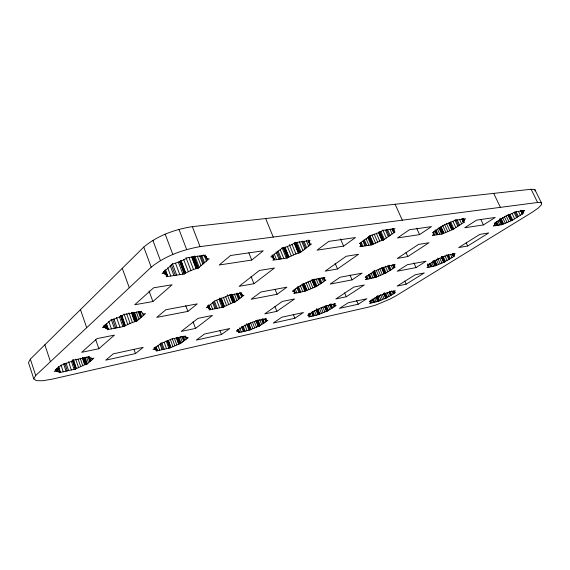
<?xml version="1.0" encoding="UTF-8"?>
<svg xmlns="http://www.w3.org/2000/svg" width="570" height="570" viewBox="0 0 570 570"><rect width="100%" height="100%" fill="white"/><g stroke="black" fill="none" stroke-linecap="round" stroke-linejoin="round"><path stroke-width="0.85" d="M239.429 331.897L238.253 331.548L238.018 330.792L236.429 331.142C244.929 324.209 255.574 320.49 266.29 318.651L265.171 319.435L266.233 319.841L266.34 320.639L267.871 320.312C259.393 327.059 248.94 330.757 238.367 332.645L239.429 331.897L238.517 329.546M208.627 304.843L210.209 308.969L209.012 309.909L223.162 307.152L232.802 302.691L234.655 302.342L243.989 295.246L242.129 295.595L241.872 294.512L240.483 293.892L239.863 292.31M453.342 256.215L454.026 255.196L453.82 254.548L455.159 253.721C444.999 254.94 435.665 259.728 427.272 265.378L428.462 265.15L427.885 266.126L428.198 266.724L426.916 267.522C436.941 266.211 446.153 261.544 454.482 256.001L453.342 256.215L452.295 253.935M461.736 219.015L463.196 222.143L464.087 220.269L463.125 218.282M272.168 255.104L272.937 258.174L274.277 259.065L272.816 260.205L287.437 257.939C291.327 255.659 295.787 253.792 300.134 252.617L311.512 243.974L309.603 244.245L308.242 241.003M360.639 244.017L361.344 245.642L359.841 246.703L371.918 244.829L381.914 240.227L383.489 239.984L395.053 231.954L393.471 232.182L394.027 230.75L393.186 228.656M393.856 267.302L394.326 266.261L393.841 265.613L395.174 264.737C384.23 266.04 373.977 270.821 365.149 277.298L366.531 277.034L366.189 278.032L366.795 278.623L365.52 279.464C376.314 278.06 386.41 273.379 395.188 267.059L393.856 267.302L392.837 264.986M309.603 244.245L309.717 242.749L309.033 241.117M394.141 292.852L394.54 292.054L394.126 291.591L395.281 290.871C385.933 292.367 377.148 296.357 369.374 301.694L370.571 301.43L370.258 302.2L370.764 302.613L369.659 303.304C378.886 301.758 387.564 297.832 395.288 292.602L394.141 292.852L393.471 291.327M523.132 212.382L523.224 211.491L524.785 210.522L516.206 211.719L506.01 215.987L494.582 223.155L495.765 222.977L494.838 224.217L494.867 225.057L493.378 225.984L502.013 224.644L511.839 220.54L523.203 213.508L522.077 213.672L523.132 212.382L522.384 210.857M294.106 290.137L295.082 292.524L293.828 293.408C305.484 291.847 316.699 287.287 325.933 279.97L324.373 280.262L324.544 279.193L323.874 277.597M309.809 316.208L308.712 316.927C318.58 315.238 328.049 311.37 336.143 305.463L334.825 305.748L335.01 304.943L334.312 304.501L335.459 303.753C325.47 305.385 315.858 309.31 307.722 315.353L309.09 315.046L309.011 315.816L309.809 316.208L308.798 313.742M30.353 359.121L28.5 362.641L33.78 378.886L36.337 380.646L42.679 380.746L52.155 379.15L369.274 306.952L375.687 305.093L389.966 299.129L396.243 295.688L532.102 212.318L538.322 208.007L541.5 204.701L541.365 202.735L534.888 189.625L531.105 189.254L192.332 226.639C174.862 229.425 157.455 235.567 143.775 247.081L30.353 359.121L35.696 375.53L33.78 378.886M35.696 375.53L151.214 267.173C165.186 255.937 182.564 249.745 200.063 246.632L537.624 202.485L541.365 202.735M60.064 371.889L59.159 372.695L75.354 369.082L84.652 364.764L86.775 364.294L93.915 358.138L91.777 358.601L90.715 357.853L88.528 357.575L89.497 356.727L73.024 360.276L72.069 361.131L61.097 365.27L54.243 371.498L56.473 371.006L57.72 371.683L60.064 371.889L58.382 366.859M165.407 269.71L167.58 275.517L166.205 276.749L184.274 273.949C188.492 271.341 193.522 269.289 198.346 268.035L209.169 258.702L206.796 259.044L205.834 256.564M124.217 326.396C128.036 324.116 132.504 322.314 136.828 321.11L145.521 313.607L143.27 314.027L142.4 312.944L140.284 312.367L141.474 311.327L124.061 314.526C120.078 316.948 115.368 318.837 110.829 320.076L102.429 327.714L104.802 327.258L105.892 328.263L108.2 328.74L107.096 329.731L124.217 326.396L120.455 315.837M203.675 254.854L204.302 256.457L205.791 255.153L187.43 257.726C183.013 260.504 177.683 262.677 172.589 263.967L162.058 273.536L164.566 273.151L165.393 274.633L167.58 275.517M98.859 348.726L114.442 335.117L96.957 338.623L81.667 352.338L98.859 348.726L95.746 339.741M152.903 301.544L172.112 284.772L153.643 287.793L134.734 304.751L152.903 301.544L149.034 290.999M135.468 353.578L143.22 347.344L113.245 353.856L105.714 360.169L135.468 353.578L133.993 349.431M187.908 311.398L197.27 303.867L165.877 309.724L156.743 317.383L187.908 311.398L185.777 305.734M251.733 260.062L263.255 250.8L230.529 255.503L219.208 264.993L251.733 260.062L248.834 252.831M156.087 346.995L157.256 350.215L156.258 350.999L169.867 347.957L180.369 343.56L188.171 337.639L186.376 338.031L185.777 336.421M240.483 293.892L241.766 292.909L227.459 295.538L226.19 296.528L215.453 300.568L206.269 307.786L208.221 307.408L208.656 308.434L210.209 308.969M195.546 328.42L212.503 315.438L198.004 318.352L181.21 331.427L195.546 328.42L193.066 321.822M253.949 283.71L274.455 268.021L259.443 270.472L239.087 286.332L253.949 283.71L251.071 276.478M221.474 334.519L229.753 328.534L204.452 334.034L196.308 340.098L221.474 334.519L219.935 330.5M277.077 294.277L286.91 287.159L260.846 292.018L251.128 299.257L277.077 294.277L275.096 289.368M343.603 246.133L355.481 237.533L328.847 241.367L317.048 250.159L343.603 246.133L340.525 238.958M276.885 311.334L294.59 298.965L282.371 301.416L264.751 313.885L276.885 311.334L274.961 306.532M337.526 268.969L358.594 254.248L346.154 256.286L325.142 271.149L337.526 268.969L335.11 263.276M294.847 318.26L303.411 312.517L281.772 317.219L273.279 323.04L294.847 318.26L293.244 314.319M352.068 279.884L362.114 273.144L340.126 277.241L330.13 284.095L352.068 279.884L350.037 275.118M419.563 234.612L431.497 226.611L409.403 229.781L397.461 237.968L419.563 234.612L416.642 228.164M433.015 232.909L433.734 234.484L432.224 235.474L442.37 233.899L452.993 229.454L464.522 221.958L463.196 222.143M346.268 296.763L364.315 284.971L353.87 287.073L335.858 298.951L346.268 296.763L344.608 292.845M407.799 256.564L428.989 242.727L418.508 244.437L397.319 258.417L407.799 256.564L406.032 252.617M358.174 304.23L366.873 298.723L348.163 302.791L339.492 308.37L358.174 304.23L356.514 300.326M416.014 267.608L426.096 261.224L407.308 264.722L397.226 271.213L416.014 267.608L413.927 262.934M483.41 224.936L495.237 217.441L476.606 220.12L464.728 227.765L483.41 224.936L480.809 219.45M406.139 284.188L424.272 272.945L415.252 274.754L397.119 286.083L406.139 284.188L404.764 281.081M467.706 245.998L488.747 232.945L479.798 234.405L458.722 247.58L467.706 245.998L466.26 242.898M272.838 256.749L270.821 257.056L282.072 248.207C286.646 247.002 291.341 245.036 295.395 242.62L310.144 240.554L308.577 241.751L309.717 242.749M186.376 338.031L185.87 337.248L184.324 336.891L185.392 336.072L171.606 339.043L160.683 343.617L153.052 349.61L154.926 349.196L155.582 349.923L157.256 350.215M324.544 279.193L323.667 278.552L324.993 277.626C313.158 279.079 301.73 283.71 292.46 291.249L294.091 290.935L294.077 291.947L295.082 292.524M204.302 256.457L206.247 257.469L206.796 259.044M361.344 245.642L360.589 244.765L360.974 243.397L359.307 243.647L370.842 235.439C374.982 234.291 379.193 232.503 382.933 230.373L395.039 228.677L393.45 229.788L393.877 230.209M433.734 234.484L433.399 233.622L434.105 232.318L432.716 232.524L444.272 224.872L455.33 220.241L465.448 218.823L463.859 219.856L464.087 220.269M531.105 189.254L537.624 202.485M522.555 210.351L523.296 211.883M521.607 210.693L522.719 212.981M520.773 210.601L522.255 213.65M520.46 210.266L522.305 214.064M518.493 211.491L520.339 215.282M516.171 211.955L518.372 216.5M514.917 211.748L517.489 217.049M514.033 212.304L516.598 217.597M512.102 213.515L514.653 218.794M510.007 214.391L512.715 219.999M509.138 214.94L511.839 220.54M508.96 214.961L511.661 220.569M508.184 214.22L511.276 220.626M508.184 215.075L510.884 220.683M508.005 215.104L510.713 220.711M506.174 215.952L508.875 221.559M493.691 193.38L500.41 207.352M504.343 216.743L507.043 222.35M502.555 217.469L505.248 223.077M501.201 218.909L503.502 223.725M500.581 218.253L503.274 223.868M500.453 219.379L502.761 224.188M499.562 218.894L502.248 224.502M499.712 219.842L502.013 224.644M499.049 219.942L501.351 224.751M497.952 220.96L499.876 224.979M496.584 221.417L498.394 225.207M496.278 222.279L497.724 225.314M495.601 222.378L497.047 225.421M494.468 223.369L495.558 225.649M462.947 218.431L464.051 220.79M462.648 219.065L463.752 221.417M461.942 218.987L463.609 222.549M459.427 219.179L461.607 223.846M457.083 219.707L459.62 225.143M455.822 219.521L458.722 225.727M454.931 220.113L457.817 226.319M452.965 221.409L455.843 227.601M450.656 221.922L453.884 228.876M449.773 222.507L452.993 229.454M449.566 222.535L452.787 229.482M449.11 222.599L452.331 229.553M449.01 223.44L451.875 229.624M448.804 223.469L451.668 229.653M446.488 223.611L449.709 230.572M444.522 224.466L447.742 231.427M442.577 225.25L445.783 232.211M441.023 226.725L443.873 232.916M453.321 253.679L454.026 255.196M440.788 226.881L443.638 233.073M453.093 254.142L453.791 255.666M440.275 227.223L443.118 233.408M452.601 254.049L453.713 256.479M452.473 253.907L453.521 256.179M439.762 227.565L442.605 233.75M439.527 227.722L442.37 233.899M438.743 227.836L441.586 234.021M450.542 254.291L452.024 257.519M437.368 228.862L439.855 234.291M448.497 254.534L450.343 258.559M447.742 255.011L449.58 259.029M435.986 229.895L438.123 234.562M435.188 230.016L437.332 234.683M446.609 254.676L448.825 259.5M434.753 230.914L436.534 234.804M444.949 255.716L447.158 260.533M433.357 231.954L434.789 235.075M443.296 256.757L445.491 261.559M442.178 256.422L444.735 262.029M441.999 256.457L444.557 262.058M441.607 256.529L444.165 262.136M441.579 257.405L443.774 262.214M441.401 257.433L443.595 262.243M439.726 258.203L441.921 263.012M437.682 258.132L440.24 263.739M436.378 259.607L438.565 264.416M434.746 260.219L436.926 265.029M434.547 260.34L436.727 265.157M434.105 260.618L436.292 265.428M433.67 260.889L435.851 265.698M433.471 261.017L435.651 265.82M432.794 261.145L434.974 265.955M431.668 262.228L433.485 266.247M430.535 263.312L431.989 266.532M429.851 263.447L431.312 266.667M429.167 263.575L430.628 266.803M427.657 263.86L429.117 267.095M395.131 204.26L402.299 220.184M393.336 229.204L394.027 230.75M392.801 228.976L393.891 231.413M392.274 228.898L393.72 232.147M392.025 228.933L393.471 232.182M389.973 229.14L392.124 233.985M387.628 229.731L390.129 235.367M386.367 229.56L389.224 236.001M385.47 230.195L388.327 236.628M382.791 229.981L386.346 237.996M380.838 231.363L384.38 239.364M379.955 231.99L383.489 239.984M379.705 232.026L383.24 240.02M393.642 264.708L394.326 266.261M379.164 232.097L382.698 240.105M393.186 264.416L394.212 266.739M393.393 265.25L394.411 267.558M378.623 232.175L382.156 240.184M393.043 264.95L394.062 267.266M378.373 232.211L381.914 240.227M391.369 265.584L392.723 268.662M376.286 233.208L379.812 241.217M389.011 265.15L391.034 269.752M388.483 266.176L390.272 270.251M374.155 234.135L377.682 242.15M387.365 265.862L389.51 270.75M372.025 234.99L375.545 243.005M385.341 266.147L387.842 271.833M369.909 235.759L373.421 243.782M383.688 267.237L386.175 272.916M369.674 235.93L373.186 243.946M393.777 290.885L394.44 292.41M393.649 291.291L394.319 292.816M369.161 236.293L372.673 244.309M382.94 267.736L385.42 273.408M382.726 267.772L385.213 273.45M368.647 236.657L372.153 244.665M382.271 267.857L384.757 273.536M368.412 236.828L371.918 244.829M381.815 267.943L384.301 273.621M391.732 290.664L393.157 293.921M381.608 267.978L384.095 273.664M367.828 237.761L370.984 244.979M390.279 291.576L391.697 294.818M379.841 268.805L382.32 274.483M389.267 291.17L391.034 295.232M366.125 238.866L368.933 245.292M388.961 292.396L390.379 295.638M378.045 269.582L380.518 275.267M364.408 239.977L366.866 245.613M387.165 292.481L388.932 296.528M363.461 240.12L365.919 245.763M376.243 270.308L378.715 275.994M362.869 241.067L364.978 245.905M385.726 293.379L387.486 297.426M384.729 292.98L386.838 297.825M384.543 293.023L386.652 297.868M374.105 270.159L376.927 276.657M384.151 293.108L386.261 297.953M374.255 271.106L376.727 276.792M383.76 293.187L385.869 298.039M383.931 294.035L385.691 298.082M361.131 242.186L362.891 246.233M373.82 271.391L376.293 277.077M373.386 271.683L375.851 277.362M373.186 271.819L375.651 277.49M360.404 244.181L361.109 245.812M372.402 271.961L374.868 277.647M382.399 294.74L384.151 298.78M380.489 294.605L382.598 299.457M371.027 273.101L373.143 277.982M378.929 295.232L381.031 300.084M369.645 274.241L371.405 278.317M368.847 274.391L370.614 278.474M377.39 295.816L379.492 300.668M368.412 275.36L369.823 278.63M377.219 295.923L379.314 300.775M377.183 296.97L378.936 301.017M376.457 296.4L378.551 301.252M376.286 296.507L378.38 301.359M366.745 275.887L368.078 278.965M375.958 297.462L377.703 301.509M366.125 277.077L366.795 278.623M374.469 297.789L376.214 301.844M373.322 298.929L374.725 302.178M372.637 299.079L374.041 302.328M371.961 299.229L373.357 302.478M370.806 300.369L371.854 302.812M370.058 300.981L370.764 302.613M308.79 240.996L309.816 243.44M308.135 239.927L308.826 241.566M308.883 241.773L309.902 244.202M323.917 278.089L324.587 279.678M323.618 277.839L324.615 280.212M323.375 277.882L324.373 280.262M334.348 304.067L335.032 305.705M334.141 304.109L334.825 305.748M306.268 240.512L308.634 246.162M321.843 277.718L323.496 281.666M333.008 304.387L334.034 306.838M330.885 303.703L332.588 307.779M319.856 278.096L321.829 282.82M303.981 241.217L306.667 247.651M330.572 304.95L331.932 308.199M319.1 278.623L321.074 283.347M329.581 304.558L331.277 308.627M302.756 241.096L305.777 248.328M318.024 278.367L320.319 283.867M301.879 241.78L304.893 249.005M328.149 305.499L329.845 309.56M316.051 278.737L318.673 285.014M326.389 305.627L328.413 310.493M299.279 241.666L302.948 250.479M325.741 306.054L327.764 310.914M325.541 306.097L327.565 310.956M314.091 279.108L317.027 286.161M325.085 306.19L327.109 311.056M324.636 306.29L326.66 311.156M313.35 279.628L316.279 286.674M324.43 306.332L326.453 311.199M313.108 279.678L316.036 286.724M297.027 242.357L301.01 251.947M312.574 279.77L315.502 286.824M312.032 279.87L314.968 286.931M311.79 279.92L314.726 286.974M322.812 307.08L324.836 311.947M295.823 242.236L300.134 252.617M295.524 242.279L299.841 252.66M294.868 242.371L299.186 252.759M294.548 243.262L298.53 252.859M321.159 307.8L323.176 312.666M309.909 280.803L312.837 287.857M294.248 243.305L298.231 252.902M319.478 308.477L321.501 313.343M307.978 281.644L310.906 288.698M291.997 244.388L295.972 253.985M317.804 309.104L319.82 313.97M317.632 309.218L319.649 314.084M306.019 282.435L308.94 289.489M317.262 309.467L319.271 314.334M316.549 308.904L318.901 314.576M316.379 309.011L318.73 314.69M289.353 244.608L293.65 255.011M315.944 309.995L317.953 314.861M304.387 283.938L306.974 290.216M303.867 283.29L306.781 290.358M303.432 283.596L306.346 290.657M314.234 310.365L316.243 315.246M303.005 283.903L305.912 290.957M287.323 246.354L291.284 255.951M302.812 284.045L305.719 291.099M301.893 284.216L304.8 291.277M312.852 311.555L314.533 315.63M312.068 311.726L313.749 315.801M284.957 247.202L288.912 256.814M284.729 247.38L288.684 256.985M311.619 312.709L312.966 315.98M300.183 285.378L302.777 291.669M284.223 247.779L288.178 257.376M283.397 247.373L287.665 257.761M283.169 247.551L287.437 257.939M309.895 313.094L311.241 316.364M298.473 286.546L300.739 292.068M282.036 247.708L286.311 258.117M297.547 286.724L299.813 292.246M308.627 313.856L309.638 316.322M308.627 314.412L309.303 316.058M308.498 314.291L309.503 316.749M296.942 287.686L298.88 292.424M280.205 249.674L283.824 258.502M295.21 288.869L296.828 292.823M265.649 218.545L273.237 237.063M278.032 250.843L281.323 258.887M293.906 290.272L294.882 292.659M293.799 290.7L294.455 292.289M277.219 251.812L280.184 259.065M276.072 251.983L279.036 259.243M274.206 253.971L276.514 259.635M272.624 254.997L274.277 259.065M272.724 255.994L274.049 259.243M272.132 255.431L273.458 258.695M265.72 319.079L266.34 320.639M264.822 319.264L265.805 321.744M262.756 318.594L264.394 322.72M262.115 319.043L263.753 323.169M261.48 319.492L263.112 323.61M259.763 319.649L261.716 324.587M258.046 319.806L260.319 325.555M257.419 320.247L259.692 325.99M257.184 320.297L259.45 326.04M256.657 320.411L258.93 326.161M256.137 320.525L258.402 326.275M255.894 320.575L258.167 326.325M254.191 321.373L256.457 327.123M241.773 293.892L242.421 295.545M241.481 293.949L242.129 295.595M252.424 322.143L254.683 327.892M240.02 292.944L241.63 297.041M250.615 322.869L252.873 328.626M238.096 293.358L240.02 298.267M237.049 293.101L239.286 298.822M248.784 323.553L251.042 329.31M248.62 323.667L250.871 329.424M236.322 293.657L238.559 299.371M248.249 323.931L250.508 329.681M247.886 324.188L250.137 329.937M247.722 324.302L249.974 330.051M246.504 323.674L249.076 330.258M234.412 294.07L236.963 300.582M244.844 324.929L247.095 330.7M232.517 294.476L235.374 301.794M231.484 294.22L234.655 302.342M231.192 294.27L234.363 302.392M243.176 326.19L245.114 331.142M230.558 294.391L233.729 302.513M229.924 294.505L233.094 302.642M242.271 326.382L244.202 331.341M229.952 295.374L232.802 302.691M241.359 326.582L243.297 331.548M227.316 294.704L230.793 303.646M239.685 327.85L241.295 331.996M225.542 296.429L228.705 304.565M238.345 329.667L239.265 332.018M238.673 330.878L239.286 332.445M237.811 329.417L238.723 331.776M237.64 329.973L238.253 331.548M237.398 329.638L238.011 331.22M223.397 297.291L226.554 305.427M206.205 256.507L207.167 258.987M206.062 256.529L206.703 258.189M221.217 298.089L224.373 306.225M221.032 298.231L224.181 306.375M204.516 256.137L206.426 261.067M220.618 298.559L223.768 306.689M192.332 226.639L200.063 246.632M219.892 298.067L223.347 307.009M219.707 298.217L223.162 307.152M218.923 299.229L222.072 307.365M201.702 255.303L204.552 262.677M200.861 256.044L203.704 263.411M199.707 255.959L202.863 264.138M216.828 300.49L219.657 307.836M197.248 255.944L201.018 265.734M214.406 300.946L217.241 308.306M213.615 301.972L216.137 308.52M194.805 255.93L199.179 267.316M212.51 302.178L215.025 308.733M193.978 256.657L198.346 268.035M193.615 256.707L197.982 268.092M192.803 256.821L197.17 268.214M210.693 304.28L212.582 309.211M191.997 256.935L196.365 268.335M191.627 256.985L195.994 268.392M208.755 305.812L210.024 309.118M208.869 306.396L210.131 309.688M178.937 229.311L186.661 249.51M208.036 305.449L209.297 308.762M207.615 305.826L208.656 308.434M188.891 257.369L193.558 269.589M207.694 306.396L208.299 307.978M186.034 257.683L191 270.714M183.711 259.549L188.364 271.769M181.025 260.497L185.663 272.731M180.811 260.69L185.45 272.923M180.334 261.117L184.972 273.336M179.864 261.544L184.495 273.757M179.65 261.737L184.274 273.949M178.26 261.936L182.885 274.163M165.165 234.113L172.824 254.398M175.496 263.19L179.814 274.64M172.404 263.639L176.728 275.118M171.299 264.658L175.318 275.339M170.195 265.684L173.907 275.552M167.694 267.793L170.779 276.037M165.478 270.736L167.644 276.528M164.452 270.159L166.319 275.153M152.853 240.298L160.412 260.547M164.196 271.434L165.393 274.633M163.96 271.541L164.566 273.151M163.904 271.555L164.801 273.963M163.569 271.598L164.174 273.215M185.307 336.735L186.198 339.136M183.369 336.165L184.851 340.155M182.763 336.628L184.245 340.618M181.859 336.3L183.633 341.081M180.234 336.528L182.3 342.093M178.909 337.547L180.975 343.104M178.018 337.212L180.369 343.56M177.74 337.276L180.091 343.625M143.775 247.081L151.214 267.173M177.127 337.404L179.479 343.76M176.515 337.54L178.866 343.895M176.237 337.597L178.588 343.959M174.427 338.452L176.778 344.807M172.24 338.487L174.869 345.634M170.266 339.278L172.902 346.432M168.549 340.817L170.886 347.18M168.392 340.938L170.722 347.301M167.751 340.418L170.373 347.572M167.402 340.682L170.031 347.835M167.245 340.81L169.867 347.957M166.198 341.038L168.82 348.192M164.167 342.335L166.497 348.712M161.837 342.841L164.167 349.232M160.776 343.069L163.106 349.467M159.999 344.102L162.044 349.702M157.94 345.413L159.693 350.229M155.874 346.738L157.334 350.757M155.418 347.7L156.301 350.13M142.429 313.051L143.319 315.509M154.705 347.493L155.582 349.923M154.534 347.992L155.118 349.617M154.042 347.636L154.634 349.26M140.042 311.897L141.816 316.806M139.066 311.669L141.139 317.39M138.097 311.448L140.462 317.974M122.272 268.32L129.29 287.743M136.33 311.933L138.973 319.257M134.57 312.41L137.498 320.532M133.907 312.994L136.828 321.11M133.266 312.246L136.479 321.181M132.496 312.389L135.71 321.323M131.727 312.531L134.94 321.473M131.378 312.595L134.591 321.537M128.941 312.823L132.44 322.577M126.668 313.821L130.167 323.582M124.011 313.956L127.787 324.53M121.859 315.652L125.336 325.42M121.681 315.809L125.165 325.577M121.011 315.338L124.78 325.912M120.633 315.68L124.395 326.247M119.429 316.892L122.899 326.653M116.515 317.433L119.985 327.223M113.879 318.794L117.057 327.793M112.832 319.863L115.724 328.049M111.2 319.293L114.385 328.313M108.82 321.487L111.428 328.89M106.426 323.689L108.457 329.467M106.284 323.931L108.022 328.897M105.443 324.423L106.896 328.569M104.723 324.936L105.892 328.263M104.31 325.32L105.186 327.821M104.217 325.584L104.802 327.258M103.847 325.655L104.431 327.33M80.463 309.617L86.697 327.693M91.535 358.031L92.105 359.691M89.739 357.433L90.872 360.753M88.899 357.091L90.317 361.238M88.058 356.749L89.761 361.715M86.562 356.984L88.535 362.769M85.073 357.219L87.324 363.817M84.524 357.704L86.775 364.294M84.196 357.775L86.441 364.365M83.462 357.932L85.714 364.529M82.451 357.262L84.987 364.693M82.401 358.16L84.652 364.764M80.206 358.252L82.736 365.684M78.154 359.15L80.676 366.581M75.717 359.193L78.517 367.451M73.48 360.012L76.273 368.277M73.338 360.14L76.131 368.398M72.746 359.599L75.81 368.676M72.711 360.703L75.496 368.954M72.568 360.831L75.354 369.082M71.321 361.102L74.1 369.36M68.564 361.694L71.343 369.973M66.07 363.126L68.578 370.593M64.802 363.396L67.31 370.878M63.541 363.674L66.049 371.155M61.019 365.114L63.249 371.782M58.489 366.56L60.441 372.409M58.525 367.821L59.921 372.018M57.363 367.643L58.76 371.847M56.594 368.313L57.72 371.683M56.152 368.997L56.95 371.405M55.938 369.396L56.473 371.006M55.589 369.474L56.124 371.084M44.852 344.793L50.452 361.694M534.888 189.625L535.023 191.021"/></g></svg>
